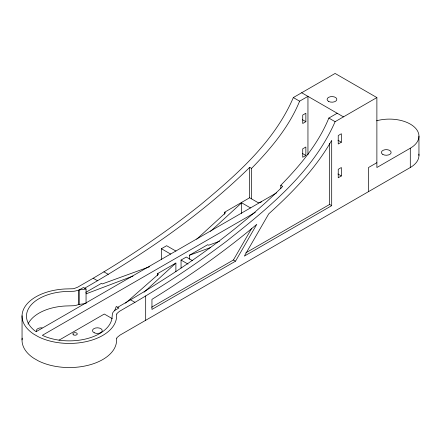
<?xml version="1.0" encoding="UTF-8"?>
<svg xmlns="http://www.w3.org/2000/svg" width="441" height="441" viewBox="0 0 441 441"><rect width="100%" height="100%" fill="white"/><g stroke="black" fill="none" stroke-linecap="round" stroke-linejoin="round"><path stroke-width="0.66" d="M116.76 314.08L116.38 318.617A47.264 27.287 0 0 1 86.86 341.483A47.264 27.287 0 0 1 38.18 336.676L33.748 334.118A47.264 27.287 0 0 1 25.424 306.01A47.264 27.287 0 0 1 65.025 288.971L72.881 288.75A7.706 4.449 0 0 0 74.182 288.53L77.622 287.212L93.178 278.238C130.398 256.293 166.29 232.027 200.115 205.126C236.563 174.834 274.208 142.008 293.342 97.56L335.105 73.449L376.879 97.571L376.879 167.514L410.295 148.22A29.541 17.056 0 0 0 413.504 126.291A29.541 17.056 0 0 0 376.592 120.795M116.76 338.203L116.38 342.74A47.264 27.287 0 0 1 86.86 365.6A47.264 27.287 0 0 1 38.18 360.799L33.748 358.241A47.264 27.287 0 0 1 22.182 338.17M114.737 310.42L116.264 306.473L118.916 308.005L114.737 310.42L113.304 312.002A12.139 7.012 0 0 0 112.416 313.584L111.959 318.385A42.827 24.724 0 0 1 44.624 336.351L42.358 335.32L255.317 212.375M307.95 154.769L307.95 96.364L299.604 101.182C289.087 126.98 270.807 148.639 251.552 168.401L251.552 198.869M337.194 113.249L328.848 118.061C318.33 143.865 300.045 165.518 280.796 185.281L280.796 188.671M376.879 97.571L335.116 121.683C313.005 171.973 268.762 207.805 226.691 241.106C197.32 263.266 166.659 283.701 134.952 302.355L119.423 311.346L117.141 313.33A7.706 4.449 0 0 0 116.76 314.08M151.638 307.201L233.41 259.992L251.607 228.477M235.5 261.199L256.789 224.331C223.896 252.065 188.522 276.744 151.952 299.356L151.952 309.433L235.5 261.199L233.41 259.992M251.552 168.401L249.656 167.304L248.311 168.721C199.795 216.101 143.264 254.479 84.644 288.216M196.736 239.165L225.533 212.788L224.59 212.242L224.59 214.238M144.058 292.207L175.887 263.057L175.887 271.706M210.528 231.332L241.668 202.81L241.668 213.455M125.536 303.149L158.501 274.181L157.558 273.635L157.558 275.631M117.681 307.294C176.301 273.558 232.837 235.174 281.347 187.794L282.692 186.378L280.796 185.281M305.861 121.688L302.724 123.497L302.724 115.057L305.861 113.249L305.861 121.688L302.443 119.715M305.861 155.453L302.724 157.266L302.724 148.821L305.861 147.013L305.861 155.453L302.443 153.479M341.367 142.189L338.236 143.998L338.236 135.558L341.367 133.75L341.367 142.189L337.949 140.216M85.797 292.377L101.353 283.392L102.301 283.938L149.521 266.75M161.406 259.369L161.406 248.724L166.626 245.709L175.937 251.083M224.59 212.242L249.656 197.772L258.409 202.827L261.491 201.895M276.513 192.899L36.096 331.704L34.315 330.397A42.827 24.724 0 0 1 65.428 291.523L73.746 291.258A12.111 6.99 0 0 0 75.786 290.917L79.231 289.919L86.056 289.037L86.056 303.507L79.231 304.389L76.486 305.216A12.139 7.012 0 0 1 73.746 305.729L65.428 305.993A42.827 24.724 0 0 0 27.981 324.135M157.558 273.635L175.887 263.057M181.058 268.056L181.058 260.069L186.278 257.053L192.684 260.752M189.36 259.269L189.36 255.278L207.689 244.694L208.632 245.24L219.629 241.238M341.367 175.953L338.236 177.767L338.236 169.322L341.367 167.514L341.367 175.953L337.949 173.98M59.033 340.165L104.296 314.036L112.273 318.645M376.879 162.69L368.522 167.514L368.522 191.631M245.841 252.82L329.614 204.453L331.698 205.655L331.698 140.365C315.607 168.578 292.719 192.215 268.751 213.841L244.364 256.083L331.698 205.655M418.856 154.118A29.541 17.056 0 0 1 410.295 167.514L119.963 335.138L117.141 337.453A7.706 4.449 0 0 0 116.76 338.203M86.056 293.86L132.989 276.06M189.36 255.278L210.721 247.5M301.683 92.748L343.456 116.865M293.342 97.56L299.604 101.182M328.848 118.061L335.116 121.683M241.299 202.595L250.543 207.937M161.406 248.724L170.717 254.099M181.058 260.069L188.042 264.104M103.911 271.832L108.277 274.352M93.178 278.238L97.544 280.757M130.58 299.836L134.952 302.355M86.056 289.037L83.41 287.504L79.231 289.919L79.231 304.389M418.95 136.159L418.95 155.458M410.295 148.22L410.295 167.514M329.614 143.281L329.614 204.453M249.656 167.304L249.656 197.772M145.684 295.95L145.684 320.287M78.333 290.145L78.333 304.615M22.05 315.767L22.05 339.884M36.664 331.571A4.873 2.811 0 0 1 42.104 327.845M94.258 332.784A4.873 2.811 0 0 0 102.174 331.092A4.873 2.811 0 0 0 95.68 327.977A4.873 2.811 0 0 0 94.258 332.784M73.586 334.895A2.216 1.279 0 0 0 77.225 334.184A2.216 1.279 0 0 0 74.347 332.723A2.216 1.279 0 0 0 73.586 334.895M328.672 101.452A4.873 2.811 0 0 0 336.726 99.991A4.873 2.811 0 0 0 330.513 96.695A4.873 2.811 0 0 0 328.672 101.452M382.832 154.433A4.873 2.811 0 0 0 390.985 153.17A4.873 2.811 0 0 0 385.015 149.725A4.873 2.811 0 0 0 382.832 154.433"/></g></svg>
